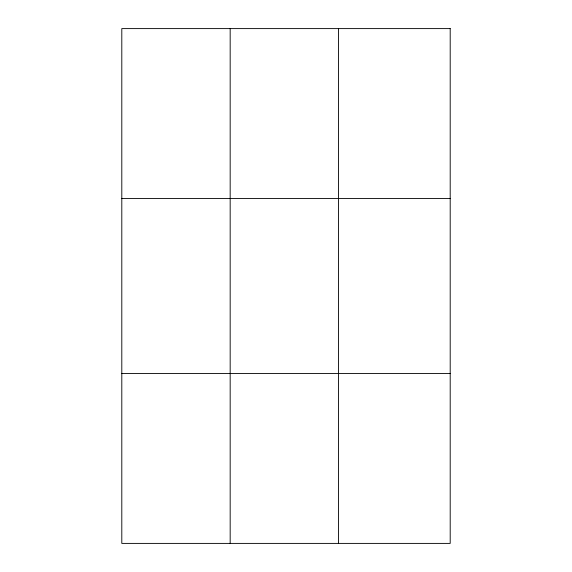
<?xml version="1.0" encoding="UTF-8"?>
<svg xmlns="http://www.w3.org/2000/svg" width="572" height="572" viewBox="0 0 572 572"><rect width="100%" height="100%" fill="white"/><g stroke="black" fill="none" stroke-linecap="round" stroke-linejoin="round"><path stroke-width="0.86" d="M230.173 28.6L230.173 543.4M338.545 28.6L338.545 543.4M121.8 198.484L450.2 198.484M121.8 373.516L450.2 373.516M450.2 28.6L450.2 543.4L121.8 543.4L121.8 28.6L450.2 28.6"/></g></svg>
